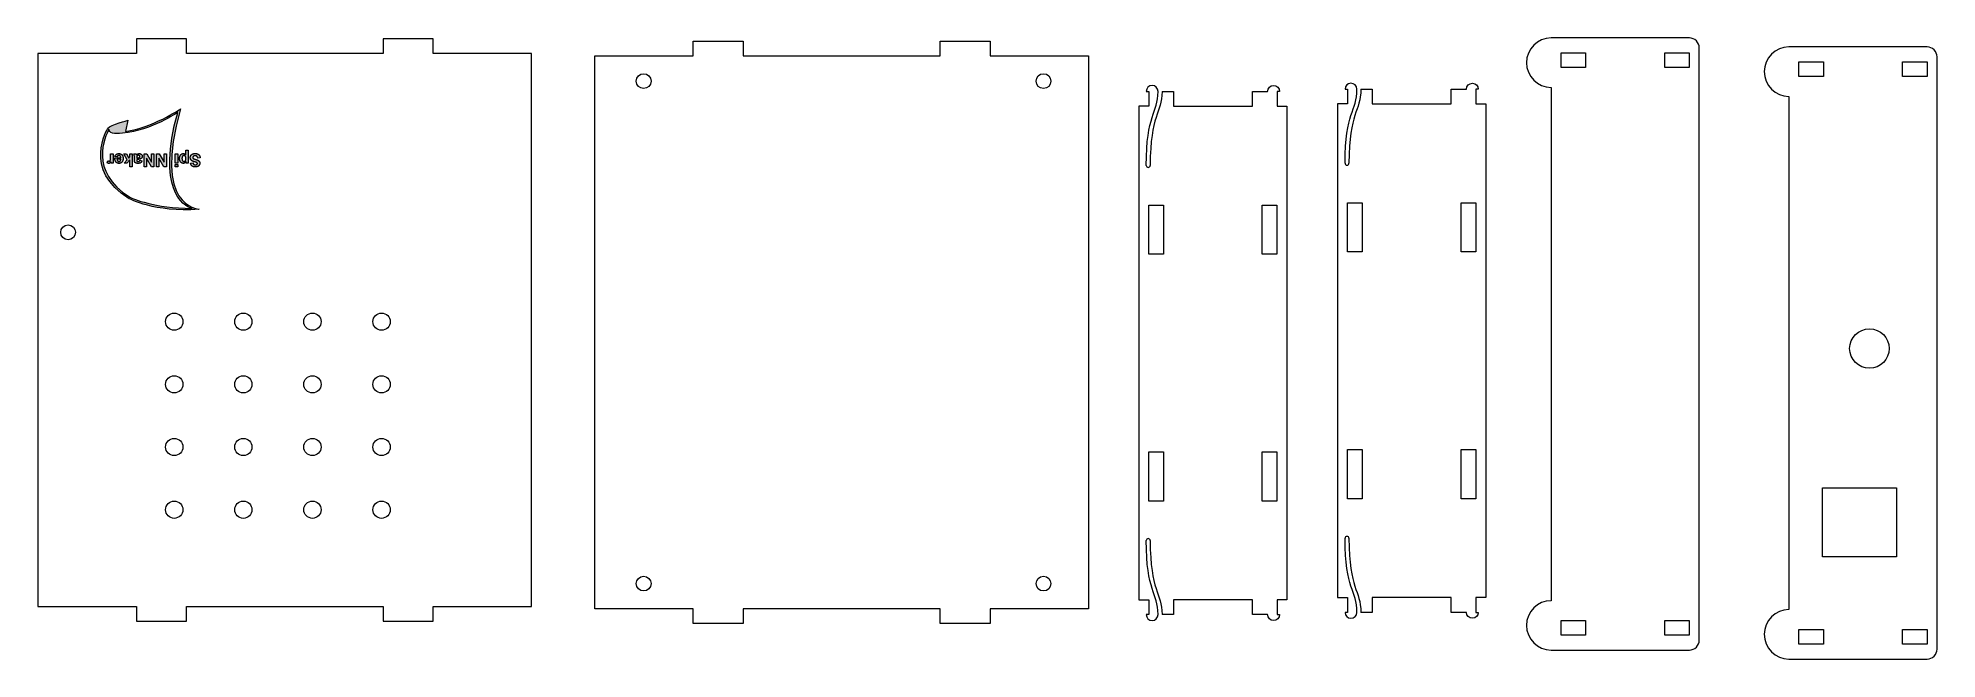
# Model space of a CAD drawing. Header units: inches. Extents: x 11 to 396, y 9 to 135.
import ezdxf

# ---------------------------------------------------------------- set-up
doc = ezdxf.new("R2010")
doc.units = ezdxf.units.IN
doc.header["$MEASUREMENT"] = 0
doc.layers.add('1', color=1, linetype='Continuous')
doc.layers.add('5', color=5, linetype='Continuous')

msp = doc.modelspace()

# ---------------------------------------------------------------- hatches: boundary and pattern name
at = {"layer": '5'}
h = msp.add_hatch(color=0, dxfattribs=at)
h.dxf.hatch_style = 1
edge = h.paths.add_edge_path()
edge.add_spline(control_points=[(29.18, 118.05), (29.17, 118.05), (25.72, 117.17), (25.08, 116.42)], knot_values=[0, 0, 0, 0, 1, 1, 1, 1], degree=3, periodic=0)
edge.add_spline(control_points=[(25.08, 116.42), (25.08, 116.42), (19.83, 107.92), (29.45, 102.16)], knot_values=[1, 1, 1, 1, 2, 2, 2, 2], degree=3, periodic=0)
edge.add_spline(control_points=[(29.45, 102.16), (29.46, 102.15), (34.47, 99.35), (43.61, 100.02)], knot_values=[2, 2, 2, 2, 3, 3, 3, 3], degree=3, periodic=0)
edge.add_spline(control_points=[(43.61, 100.02), (43.39, 100.08), (34.1, 100.49), (39.85, 120.34)], knot_values=[3, 3, 3, 3, 4, 4, 4, 4], degree=3, periodic=0)
edge.add_spline(control_points=[(39.85, 120.34), (39.7, 120.24), (34.03, 116.53), (28.65, 115.79)], knot_values=[4, 4, 4, 4, 5, 5, 5, 5], degree=3, periodic=0)
edge.add_line((28.65, 115.79), (29.18, 118.05))
edge = h.paths.add_edge_path(flags=16)
edge.add_spline(control_points=[(25.32, 116.26), (25.4, 115.43), (26.22, 115.21), (28.1, 115.43)], knot_values=[-1, -1, -1, -1, 0, 0, 0, 0], degree=3, periodic=0)
edge.add_spline(control_points=[(28.1, 115.43), (34.05, 116.03), (39.27, 119.65), (39.27, 119.65)], knot_values=[-5, -5, -5, -5, -4, -4, -4, -4], degree=3, periodic=0)
edge.add_spline(control_points=[(39.27, 119.65), (34.93, 104.24), (40.31, 100.69), (42.17, 100.19)], knot_values=[-4, -4, -4, -4, -3, -3, -3, -3], degree=3, periodic=0)
edge.add_spline(control_points=[(42.17, 100.19), (34.43, 100.19), (30.23, 102.19), (29.55, 102.46)], knot_values=[-3, -3, -3, -3, -2, -2, -2, -2], degree=3, periodic=0)
edge.add_spline(control_points=[(29.55, 102.46), (21.1, 107.77), (24.57, 114.75), (25.32, 116.26)], knot_values=[-2, -2, -2, -2, -1, -1, -1, -1], degree=3, periodic=0)
edge = h.paths.add_edge_path(flags=0)
edge.add_line((26.15, 111.26), (26.15, 109.36))
edge.add_line((26.15, 109.36), (25.7, 109.36))
edge.add_line((25.7, 109.36), (25.7, 109.63))
edge.add_spline(control_points=[(25.7, 109.63), (25.59, 109.43), (25.41, 109.31), (25.29, 109.31)], knot_values=[0, 0, 0, 1, 2, 2, 2], degree=2, periodic=0)
edge.add_spline(control_points=[(25.29, 109.31), (25.13, 109.31), (24.98, 109.41)], knot_values=[0, 0, 0, 1, 1, 1], degree=2, periodic=0)
edge.add_line((24.98, 109.41), (25.12, 109.85))
edge.add_spline(control_points=[(25.12, 109.85), (25.24, 109.77), (25.35, 109.77)], knot_values=[0, 0, 0, 1, 1, 1], degree=2, periodic=0)
edge.add_spline(control_points=[(25.35, 109.77), (25.45, 109.77), (25.59, 109.88), (25.67, 110.19), (25.67, 110.67)], knot_values=[0, 0, 0, 1, 2, 3, 3, 3], degree=2, periodic=0)
edge.add_line((25.67, 110.67), (25.67, 111.26))
edge.add_line((25.67, 111.26), (26.15, 111.26))
h = msp.add_hatch(color=0, dxfattribs=at)
h.dxf.hatch_style = 1
edge = h.paths.add_edge_path()
edge.add_spline(control_points=[(43.5, 109.85), (43.34, 110.01), (42.94, 110.11)], knot_values=[0, 0, 0, 1, 1, 1], degree=2, periodic=0)
edge.add_spline(control_points=[(42.94, 110.11), (42.62, 110.2), (42.53, 110.23)], knot_values=[0, 0, 0, 1, 1, 1], degree=2, periodic=0)
edge.add_spline(control_points=[(42.53, 110.23), (42.41, 110.28), (42.3, 110.41), (42.3, 110.5)], knot_values=[0, 0, 0, 1, 2, 2, 2], degree=2, periodic=0)
edge.add_spline(control_points=[(42.3, 110.5), (42.3, 110.65), (42.55, 110.86), (42.79, 110.86)], knot_values=[0, 0, 0, 1, 2, 2, 2], degree=2, periodic=0)
edge.add_spline(control_points=[(42.79, 110.86), (43.02, 110.86), (43.29, 110.62), (43.33, 110.36)], knot_values=[0, 0, 0, 1, 2, 2, 2], degree=2, periodic=0)
edge.add_line((43.33, 110.36), (43.82, 110.41))
edge.add_spline(control_points=[(43.82, 110.41), (43.77, 110.85), (43.27, 111.31), (42.8, 111.31)], knot_values=[0, 0, 0, 1, 2, 2, 2], degree=2, periodic=0)
edge.add_spline(control_points=[(42.8, 111.31), (42.47, 111.31), (42.04, 111.12), (41.8, 110.72), (41.8, 110.5)], knot_values=[0, 0, 0, 1, 2, 3, 3, 3], degree=2, periodic=0)
edge.add_spline(control_points=[(41.8, 110.5), (41.8, 110.25), (42, 109.91), (42.35, 109.72), (43.08, 109.54), (43.18, 109.45)], knot_values=[0, 0, 0, 1, 2, 3, 4, 4, 4], degree=2, periodic=0)
edge.add_spline(control_points=[(43.18, 109.45), (43.25, 109.38), (43.25, 109.29)], knot_values=[0, 0, 0, 1, 1, 1], degree=2, periodic=0)
edge.add_spline(control_points=[(43.25, 109.29), (43.25, 109.19), (43.17, 109.13)], knot_values=[0, 0, 0, 1, 1, 1], degree=2, periodic=0)
edge.add_spline(control_points=[(43.17, 109.13), (43.05, 109.03), (42.83, 109.03)], knot_values=[0, 0, 0, 1, 1, 1], degree=2, periodic=0)
edge.add_spline(control_points=[(42.83, 109.03), (42.62, 109.03), (42.41, 109.21), (42.37, 109.41)], knot_values=[0, 0, 0, 1, 2, 2, 2], degree=2, periodic=0)
edge.add_line((42.37, 109.41), (41.87, 109.39))
edge.add_spline(control_points=[(41.87, 109.39), (41.88, 109.03), (42.36, 108.6), (42.82, 108.6)], knot_values=[0, 0, 0, 1, 2, 2, 2], degree=2, periodic=0)
edge.add_spline(control_points=[(42.82, 108.6), (43.11, 108.6), (43.52, 108.78), (43.73, 109.13), (43.73, 109.33)], knot_values=[0, 0, 0, 1, 2, 3, 3, 3], degree=2, periodic=0)
edge.add_spline(control_points=[(43.73, 109.33), (43.73, 109.64), (43.5, 109.85)], knot_values=[0, 0, 0, 1, 1, 1], degree=2, periodic=0)
edge = h.paths.add_edge_path()
edge.add_line((41.39, 111.99), (40.91, 111.99))
edge.add_line((40.91, 111.99), (40.91, 111.03))
edge.add_spline(control_points=[(40.91, 111.03), (40.78, 111.18), (40.54, 111.31), (40.39, 111.31)], knot_values=[0, 0, 0, 1, 2, 2, 2], degree=2, periodic=0)
edge.add_spline(control_points=[(40.39, 111.31), (40.07, 111.31), (39.63, 110.78), (39.63, 110.3)], knot_values=[0, 0, 0, 1, 2, 2, 2], degree=2, periodic=0)
edge.add_spline(control_points=[(39.63, 110.3), (39.63, 109.84), (40.07, 109.32), (40.38, 109.32)], knot_values=[0, 0, 0, 1, 2, 2, 2], degree=2, periodic=0)
edge.add_spline(control_points=[(40.38, 109.32), (40.56, 109.32), (40.86, 109.5), (40.95, 109.64)], knot_values=[0, 0, 0, 1, 2, 2, 2], degree=2, periodic=0)
edge.add_line((40.95, 109.64), (40.95, 109.36))
edge.add_line((40.95, 109.36), (41.39, 109.36))
edge.add_line((41.39, 109.36), (41.39, 111.99))
edge = h.paths.add_edge_path(flags=16)
edge.add_spline(control_points=[(40.5, 110.91), (40.68, 110.91), (40.92, 110.6), (40.92, 110.28)], knot_values=[0, 0, 0, 1, 2, 2, 2], degree=2, periodic=0)
edge.add_spline(control_points=[(40.92, 110.28), (40.92, 110), (40.69, 109.72), (40.51, 109.72)], knot_values=[0, 0, 0, 1, 2, 2, 2], degree=2, periodic=0)
edge.add_spline(control_points=[(40.51, 109.72), (40.34, 109.72), (40.12, 110.01), (40.12, 110.31)], knot_values=[0, 0, 0, 1, 2, 2, 2], degree=2, periodic=0)
edge.add_spline(control_points=[(40.12, 110.31), (40.12, 110.63), (40.34, 110.91), (40.5, 110.91)], knot_values=[0, 0, 0, 1, 2, 2, 2], degree=2, periodic=0)
h.paths.add_polyline_path([(39.25, 111.26), (38.77, 111.26), (38.77, 109.36), (39.25, 109.36)])
h.paths.add_polyline_path([(39.25, 109.11), (38.77, 109.11), (38.77, 108.64), (39.25, 108.64)])
h = msp.add_hatch(color=0, dxfattribs=at)
h.dxf.hatch_style = 1
h.paths.add_polyline_path([(36.95, 111.26), (36.49, 111.26), (36.49, 109.54), (35.48, 111.26), (34.98, 111.26), (34.98, 108.63), (35.44, 108.63), (35.44, 110.39), (36.47, 108.63), (36.95, 108.63)])
h.paths.add_polyline_path([(34.44, 111.26), (33.97, 111.26), (33.97, 109.54), (32.97, 111.26), (32.46, 111.26), (32.46, 108.63), (32.93, 108.63), (32.93, 110.39), (33.95, 108.63), (34.44, 108.63)])
edge = h.paths.add_edge_path()
edge.add_spline(control_points=[(31.4, 110.14), (31.65, 110.19), (31.91, 110.32), (32.06, 110.58), (32.06, 110.74)], knot_values=[0, 0, 0, 1, 2, 3, 3, 3], degree=2, periodic=0)
edge.add_spline(control_points=[(32.06, 110.74), (32.06, 110.98), (31.74, 111.3), (31.46, 111.3)], knot_values=[0, 0, 0, 1, 2, 2, 2], degree=2, periodic=0)
edge.add_spline(control_points=[(31.46, 111.3), (31.3, 111.3), (31.02, 111.17), (30.9, 111.05)], knot_values=[0, 0, 0, 1, 2, 2, 2], degree=2, periodic=0)
edge.add_spline(control_points=[(30.9, 111.05), (30.9, 111.06), (30.88, 111.11)], knot_values=[0, 0, 0, 1, 1, 1], degree=2, periodic=0)
edge.add_spline(control_points=[(30.88, 111.11), (30.86, 111.21), (30.84, 111.26)], knot_values=[0, 0, 0, 1, 1, 1], degree=2, periodic=0)
edge.add_line((30.84, 111.26), (30.37, 111.26))
edge.add_spline(control_points=[(30.37, 111.26), (30.43, 111.12), (30.47, 110.88), (30.47, 110.63)], knot_values=[0, 0, 0, 1, 2, 2, 2], degree=2, periodic=0)
edge.add_line((30.47, 110.63), (30.47, 110.05))
edge.add_spline(control_points=[(30.47, 110.05), (30.47, 109.72), (30.6, 109.47), (30.91, 109.31), (31.23, 109.31)], knot_values=[0, 0, 0, 1, 2, 3, 3, 3], degree=2, periodic=0)
edge.add_spline(control_points=[(31.23, 109.31), (31.58, 109.31), (31.94, 109.58), (32.01, 109.85)], knot_values=[0, 0, 0, 1, 2, 2, 2], degree=2, periodic=0)
edge.add_line((32.01, 109.85), (31.58, 109.94))
edge.add_spline(control_points=[(31.58, 109.94), (31.53, 109.8), (31.39, 109.7), (31.26, 109.7)], knot_values=[0, 0, 0, 1, 2, 2, 2], degree=2, periodic=0)
edge.add_spline(control_points=[(31.26, 109.7), (31.07, 109.7), (30.94, 109.82), (30.94, 109.97)], knot_values=[0, 0, 0, 1, 2, 2, 2], degree=2, periodic=0)
edge.add_line((30.94, 109.97), (30.94, 110.02))
edge.add_spline(control_points=[(30.94, 110.02), (31.07, 110.07), (31.4, 110.14)], knot_values=[0, 0, 0, 1, 1, 1], degree=2, periodic=0)
edge = h.paths.add_edge_path(flags=16)
edge.add_spline(control_points=[(31.58, 110.69), (31.58, 110.58), (31.49, 110.51)], knot_values=[0, 0, 0, 1, 1, 1], degree=2, periodic=0)
edge.add_spline(control_points=[(31.49, 110.51), (31.43, 110.47), (31.03, 110.38), (30.94, 110.34)], knot_values=[0, 0, 0, 1, 2, 2, 2], degree=2, periodic=0)
edge.add_line((30.94, 110.34), (30.94, 110.44))
edge.add_spline(control_points=[(30.94, 110.44), (30.94, 110.63), (30.96, 110.69)], knot_values=[0, 0, 0, 1, 1, 1], degree=2, periodic=0)
edge.add_spline(control_points=[(30.96, 110.69), (30.98, 110.79), (31.07, 110.86)], knot_values=[0, 0, 0, 1, 1, 1], degree=2, periodic=0)
edge.add_spline(control_points=[(31.07, 110.86), (31.19, 110.95), (31.32, 110.95)], knot_values=[0, 0, 0, 1, 1, 1], degree=2, periodic=0)
edge.add_spline(control_points=[(31.32, 110.95), (31.43, 110.95), (31.58, 110.79), (31.58, 110.69)], knot_values=[0, 0, 0, 1, 2, 2, 2], degree=2, periodic=0)
h.paths.add_polyline_path([(30.02, 111.26), (29.54, 111.26), (29.54, 110.65), (29.32, 110.4), (28.86, 111.26), (28.35, 111.26), (29.01, 110.05), (28.39, 109.36), (28.98, 109.36), (29.54, 110.03), (29.54, 108.63), (30.02, 108.63)])
edge = h.paths.add_edge_path()
edge.add_spline(control_points=[(28.2, 110.32), (28.2, 110.72), (28.02, 110.98)], knot_values=[0, 0, 0, 1, 1, 1], degree=2, periodic=0)
edge.add_spline(control_points=[(28.02, 110.98), (27.8, 111.3), (27.33, 111.3)], knot_values=[0, 0, 0, 1, 1, 1], degree=2, periodic=0)
edge.add_spline(control_points=[(27.33, 111.3), (27.03, 111.3), (26.63, 111.01), (26.54, 110.74)], knot_values=[0, 0, 0, 1, 2, 2, 2], degree=2, periodic=0)
edge.add_line((26.54, 110.74), (27.02, 110.65))
edge.add_spline(control_points=[(27.02, 110.65), (27.06, 110.8), (27.21, 110.92), (27.32, 110.92)], knot_values=[0, 0, 0, 1, 2, 2, 2], degree=2, periodic=0)
edge.add_spline(control_points=[(27.32, 110.92), (27.49, 110.92), (27.71, 110.68), (27.71, 110.45)], knot_values=[0, 0, 0, 1, 2, 2, 2], degree=2, periodic=0)
edge.add_line((27.71, 110.45), (26.52, 110.45))
edge.add_spline(control_points=[(26.52, 110.45), (26.51, 109.87), (26.97, 109.31), (27.37, 109.31)], knot_values=[0, 0, 0, 1, 2, 2, 2], degree=2, periodic=0)
edge.add_spline(control_points=[(27.37, 109.31), (27.73, 109.31), (28.2, 109.85), (28.2, 110.32)], knot_values=[0, 0, 0, 1, 2, 2, 2], degree=2, periodic=0)
edge = h.paths.add_edge_path(flags=16)
edge.add_spline(control_points=[(27.7, 110.14), (27.71, 109.94), (27.6, 109.82)], knot_values=[0, 0, 0, 1, 1, 1], degree=2, periodic=0)
edge.add_spline(control_points=[(27.6, 109.82), (27.5, 109.7), (27.35, 109.7)], knot_values=[0, 0, 0, 1, 1, 1], degree=2, periodic=0)
edge.add_spline(control_points=[(27.35, 109.7), (27.2, 109.7), (27, 109.93), (26.99, 110.14)], knot_values=[0, 0, 0, 1, 2, 2, 2], degree=2, periodic=0)
edge.add_line((26.99, 110.14), (27.7, 110.14))
edge = h.paths.add_edge_path()
edge.add_line((26.15, 111.26), (25.67, 111.26))
edge.add_line((25.67, 111.26), (25.67, 110.67))
edge.add_spline(control_points=[(25.67, 110.67), (25.67, 110.19), (25.59, 109.88), (25.45, 109.77), (25.35, 109.77)], knot_values=[0, 0, 0, 1, 2, 3, 3, 3], degree=2, periodic=0)
edge.add_spline(control_points=[(25.35, 109.77), (25.24, 109.77), (25.12, 109.85)], knot_values=[0, 0, 0, 1, 1, 1], degree=2, periodic=0)
edge.add_line((25.12, 109.85), (24.98, 109.41))
edge.add_spline(control_points=[(24.98, 109.41), (25.13, 109.31), (25.29, 109.31)], knot_values=[0, 0, 0, 1, 1, 1], degree=2, periodic=0)
edge.add_spline(control_points=[(25.29, 109.31), (25.41, 109.31), (25.59, 109.43), (25.7, 109.63)], knot_values=[0, 0, 0, 1, 2, 2, 2], degree=2, periodic=0)
edge.add_line((25.7, 109.63), (25.7, 109.36))
edge.add_line((25.7, 109.36), (26.15, 109.36))
edge.add_line((26.15, 109.36), (26.15, 111.26))

# ---------------------------------------------------------------- linework, layer by layer
at = {"layer": '1', "lineweight": 5}
for points in [[(347.48, 12.72), (347.48, 132.72, 0.414214), (345.48, 134.72), (317.48, 134.72, 1), (317.48, 124.72), (317.48, 124.72), (317.48, 20.72, 1), (317.48, 10.72), (317.48, 10.72), (345.48, 10.72), (345.48, 10.72, 0.414214)], [(395.65, 10.9), (395.65, 130.9, 0.414214), (393.65, 132.9), (365.65, 132.9), (365.65, 132.9, 1), (365.65, 122.9), (365.65, 122.9), (365.65, 18.9, 1), (365.65, 8.9), (365.65, 8.9), (393.65, 8.9, 0.414214)]]:
    msp.add_lwpolyline(points, format="xyb", close=True, dxfattribs=at)
for points in [[(10.95, 19.55), (30.88, 19.55), (30.88, 16.55), (41.01, 16.55), (41.01, 19.55), (80.88, 19.55), (80.88, 16.55), (91.01, 16.55), (91.01, 19.55), (110.95, 19.55), (110.95, 131.55), (91.01, 131.55), (91.01, 134.55), (80.88, 134.55), (80.88, 131.55), (41.01, 131.55), (41.01, 134.55), (30.88, 134.55), (30.88, 131.55), (10.95, 131.55)], [(143.68, 134.08), (153.81, 134.08), (153.81, 131.08), (193.68, 131.08), (193.68, 134.08), (203.81, 134.08), (203.81, 131.08), (223.74, 131.08), (223.74, 19.08), (203.81, 19.08), (203.81, 16.08), (193.68, 16.08), (193.68, 19.08), (153.81, 19.08), (153.81, 16.08), (143.68, 16.08), (143.68, 19.08), (123.74, 19.08), (123.74, 131.08), (143.68, 131.08)], [(324.46, 128.74), (319.49, 128.74), (319.49, 131.71), (324.46, 131.71)], [(345.46, 128.74), (340.49, 128.74), (340.49, 131.71), (345.46, 131.71)], [(372.63, 126.91), (367.66, 126.91), (367.66, 129.88), (372.63, 129.88)], [(393.63, 126.91), (388.66, 126.91), (388.66, 129.88), (393.63, 129.88)], [(238.95, 90.91), (235.98, 90.91), (235.98, 100.88), (238.95, 100.88)], [(261.92, 90.91), (258.95, 90.91), (258.95, 100.88), (261.92, 100.88)], [(279.22, 91.37), (276.25, 91.37), (276.25, 101.34), (279.22, 101.34)], [(302.19, 91.37), (299.22, 91.37), (299.22, 101.34), (302.19, 101.34)], [(238.95, 40.91), (235.98, 40.91), (235.98, 50.88), (238.95, 50.88)], [(258.95, 40.91), (258.95, 50.88), (261.92, 50.88), (261.92, 40.91)], [(279.22, 41.37), (276.25, 41.37), (276.25, 51.34), (279.22, 51.34)], [(299.22, 41.37), (299.22, 51.34), (302.19, 51.34), (302.19, 41.37)], [(387.45, 29.6), (372.45, 29.6), (372.45, 43.6), (387.45, 43.6)], [(319.49, 13.74), (319.49, 16.71), (324.46, 16.71), (324.46, 13.74)], [(345.46, 13.74), (340.49, 13.74), (340.49, 16.71), (345.46, 16.71)], [(367.66, 11.91), (367.66, 14.88), (372.63, 14.88), (372.63, 11.91)], [(393.63, 11.91), (388.66, 11.91), (388.66, 14.88), (393.63, 14.88)]]:
    msp.add_lwpolyline(points, close=True, dxfattribs=at)
for points in [[(237.85, 123.9, 1), (235.45, 123.9), (235.45, 123.9), (235.95, 123.9), (235.95, 120.9), (233.95, 120.9), (233.95, 20.9), (235.95, 20.9), (235.95, 17.9), (235.45, 17.9), (235.45, 17.9, 1), (237.85, 17.9)], [(238.65, 123.9), (240.95, 123.9), (240.95, 120.9), (256.95, 120.9), (256.95, 123.9), (260.05, 123.9), (260.05, 123.9, -1), (262.45, 123.9), (262.45, 123.9), (261.95, 123.9), (261.95, 120.9), (263.95, 120.9), (263.95, 20.9), (261.95, 20.9), (261.95, 17.9), (262.45, 17.9, -1), (260.05, 17.9), (256.95, 17.9), (256.95, 20.9), (240.95, 20.9), (240.95, 17.9), (238.65, 17.9)], [(278.12, 124.35, 1), (275.72, 124.35), (275.72, 124.35), (276.22, 124.35), (276.22, 121.35), (274.22, 121.35), (274.22, 21.35), (276.22, 21.35), (276.22, 18.35), (275.72, 18.35), (275.72, 18.35, 1), (278.12, 18.35)], [(278.92, 124.35), (281.22, 124.35), (281.22, 121.35), (297.22, 121.35), (297.22, 124.35), (300.32, 124.35, -1), (302.72, 124.35), (302.72, 124.35), (302.22, 124.35), (302.22, 121.35), (304.22, 121.35), (304.22, 21.35), (302.22, 21.35), (302.22, 18.35), (302.72, 18.35), (302.72, 18.35, -1), (300.32, 18.35), (297.22, 18.35), (297.22, 21.35), (281.22, 21.35), (281.22, 18.35), (278.92, 18.35)], [(235.45, 108.9, 1), (236.25, 108.9)], [(275.72, 109.35, 1), (276.52, 109.35)], [(236.25, 32.9, 1), (235.45, 32.9)], [(276.52, 33.35, 1), (275.72, 33.35)]]:
    msp.add_lwpolyline(points, format="xyb", dxfattribs=at)
for centre, radius in [((133.64, 125.98), 1.5), ((214.64, 125.98), 1.5), ((17.05, 95.35), 1.5), ((38.55, 77.25), 1.75), ((52.55, 77.25), 1.75), ((66.55, 77.25), 1.75), ((80.55, 77.25), 1.75), ((381.95, 71.8), 4), ((38.55, 64.55), 1.75), ((52.55, 64.55), 1.75), ((66.55, 64.55), 1.75), ((80.55, 64.55), 1.75), ((38.55, 51.85), 1.75), ((52.55, 51.85), 1.75), ((66.55, 51.85), 1.75), ((80.55, 51.85), 1.75), ((38.55, 39.15), 1.75), ((52.55, 39.15), 1.75), ((66.55, 39.15), 1.75), ((80.55, 39.15), 1.75), ((133.64, 24.18), 1.5), ((214.64, 24.18), 1.5)]:
    msp.add_circle(centre, radius, dxfattribs=at)
for points in [[(235.45, 108.9), (235.45, 119.32), (237.85, 119.32), (237.85, 123.9)], [(238.65, 123.9), (238.65, 119.32), (236.25, 119.32), (236.25, 108.9)], [(275.72, 109.35), (275.72, 119.77), (278.12, 119.77), (278.12, 124.35)], [(278.92, 124.35), (278.92, 119.77), (276.52, 119.77), (276.52, 109.35)], [(237.85, 17.9), (237.85, 22.48), (235.45, 22.48), (235.45, 32.9)], [(236.25, 32.9), (236.25, 22.48), (238.65, 22.48), (238.65, 17.9)], [(278.12, 18.35), (278.12, 22.93), (275.72, 22.93), (275.72, 33.35)], [(276.52, 33.35), (276.52, 22.93), (278.92, 22.93), (278.92, 18.35)]]:
    msp.add_open_spline(points, degree=3, dxfattribs=at)
at = {"layer": '5', "lineweight": 5}
for points in [[(29.18, 118.05), (28.65, 115.79)], [(40.91, 111.03), (40.91, 111.99), (41.39, 111.99), (41.39, 109.36), (40.95, 109.36), (40.95, 109.64)], [(24.98, 109.41), (25.12, 109.85)], [(25.67, 110.67), (25.67, 111.26), (26.15, 111.26), (26.15, 109.36), (25.7, 109.36), (25.7, 109.63)], [(26.52, 110.45), (27.71, 110.45)], [(27.02, 110.65), (26.54, 110.74)], [(27.7, 110.14), (26.99, 110.14)], [(30.37, 111.26), (30.84, 111.26)], [(30.47, 110.05), (30.47, 110.63)], [(30.94, 110.44), (30.94, 110.34)], [(30.94, 110.02), (30.94, 109.97)], [(31.58, 109.94), (32.01, 109.85)], [(41.87, 109.39), (42.37, 109.41)], [(43.82, 110.41), (43.33, 110.36)]]:
    msp.add_lwpolyline(points, dxfattribs=at)
for points in [[(28.86, 111.26), (29.32, 110.4), (29.54, 110.65), (29.54, 111.26), (30.02, 111.26), (30.02, 108.63), (29.54, 108.63), (29.54, 110.03), (28.98, 109.36), (28.39, 109.36), (29.01, 110.05), (28.35, 111.26)], [(33.97, 111.26), (34.44, 111.26), (34.44, 108.63), (33.95, 108.63), (32.93, 110.39), (32.93, 108.63), (32.46, 108.63), (32.46, 111.26), (32.97, 111.26), (33.97, 109.54)], [(34.98, 111.26), (35.48, 111.26), (36.49, 109.54), (36.49, 111.26), (36.95, 111.26), (36.95, 108.63), (36.47, 108.63), (35.44, 110.39), (35.44, 108.63), (34.98, 108.63)], [(38.77, 111.26), (39.25, 111.26), (39.25, 109.36), (38.77, 109.36)], [(38.77, 108.64), (38.77, 109.11), (39.25, 109.11), (39.25, 108.64)]]:
    msp.add_lwpolyline(points, close=True, dxfattribs=at)
for points, degree in [([(39.27, 119.65), (39.27, 119.65), (34.05, 116.03), (28.1, 115.43)], 3), ([(28.65, 115.79), (34.03, 116.53), (39.7, 120.24), (39.85, 120.34)], 3), ([(39.85, 120.34), (34.1, 100.49), (43.39, 100.08), (43.61, 100.02)], 3), ([(42.17, 100.19), (40.31, 100.69), (34.93, 104.24), (39.27, 119.65)], 3), ([(29.45, 102.16), (19.83, 107.92), (25.08, 116.42), (25.08, 116.42)], 3), ([(25.32, 116.26), (24.57, 114.75), (21.1, 107.77), (29.55, 102.46)], 3), ([(25.08, 116.42), (25.72, 117.17), (29.17, 118.05), (29.18, 118.05)], 3), ([(28.1, 115.43), (26.22, 115.21), (25.4, 115.43), (25.32, 116.26)], 3), ([(25.29, 109.31), (25.13, 109.31), (24.98, 109.41)], 2), ([(25.12, 109.85), (25.24, 109.77), (25.35, 109.77)], 2), ([(25.7, 109.63), (25.59, 109.43), (25.41, 109.31), (25.29, 109.31)], 2), ([(25.35, 109.77), (25.45, 109.77), (25.59, 109.88), (25.67, 110.19), (25.67, 110.67)], 2), ([(27.37, 109.31), (26.97, 109.31), (26.51, 109.87), (26.52, 110.45)], 2), ([(26.54, 110.74), (26.63, 111.01), (27.03, 111.3), (27.33, 111.3)], 2), ([(26.99, 110.14), (27, 109.93), (27.2, 109.7), (27.35, 109.7)], 2), ([(27.32, 110.92), (27.21, 110.92), (27.06, 110.8), (27.02, 110.65)], 2), ([(27.71, 110.45), (27.71, 110.68), (27.49, 110.92), (27.32, 110.92)], 2), ([(27.33, 111.3), (27.8, 111.3), (28.02, 110.98)], 2), ([(27.35, 109.7), (27.5, 109.7), (27.6, 109.82)], 2), ([(28.2, 110.32), (28.2, 109.85), (27.73, 109.31), (27.37, 109.31)], 2), ([(27.6, 109.82), (27.71, 109.94), (27.7, 110.14)], 2), ([(28.02, 110.98), (28.2, 110.72), (28.2, 110.32)], 2), ([(30.47, 110.63), (30.47, 110.88), (30.43, 111.12), (30.37, 111.26)], 2), ([(31.23, 109.31), (30.91, 109.31), (30.6, 109.47), (30.47, 109.72), (30.47, 110.05)], 2), ([(30.84, 111.26), (30.86, 111.21), (30.88, 111.11)], 2), ([(30.88, 111.11), (30.9, 111.06), (30.9, 111.05)], 2), ([(30.9, 111.05), (31.02, 111.17), (31.3, 111.3), (31.46, 111.3)], 2), ([(30.96, 110.69), (30.94, 110.63), (30.94, 110.44)], 2), ([(30.94, 110.34), (31.03, 110.38), (31.43, 110.47), (31.49, 110.51)], 2), ([(31.4, 110.14), (31.07, 110.07), (30.94, 110.02)], 2), ([(30.94, 109.97), (30.94, 109.82), (31.07, 109.7), (31.26, 109.7)], 2), ([(31.07, 110.86), (30.98, 110.79), (30.96, 110.69)], 2), ([(31.32, 110.95), (31.19, 110.95), (31.07, 110.86)], 2), ([(32.01, 109.85), (31.94, 109.58), (31.58, 109.31), (31.23, 109.31)], 2), ([(31.26, 109.7), (31.39, 109.7), (31.53, 109.8), (31.58, 109.94)], 2), ([(31.58, 110.69), (31.58, 110.79), (31.43, 110.95), (31.32, 110.95)], 2), ([(32.06, 110.74), (32.06, 110.58), (31.91, 110.32), (31.65, 110.19), (31.4, 110.14)], 2), ([(31.46, 111.3), (31.74, 111.3), (32.06, 110.98), (32.06, 110.74)], 2), ([(31.49, 110.51), (31.58, 110.58), (31.58, 110.69)], 2), ([(39.63, 110.3), (39.63, 110.78), (40.07, 111.31), (40.39, 111.31)], 2), ([(40.38, 109.32), (40.07, 109.32), (39.63, 109.84), (39.63, 110.3)], 2), ([(40.5, 110.91), (40.34, 110.91), (40.12, 110.63), (40.12, 110.31)], 2), ([(40.12, 110.31), (40.12, 110.01), (40.34, 109.72), (40.51, 109.72)], 2), ([(40.95, 109.64), (40.86, 109.5), (40.56, 109.32), (40.38, 109.32)], 2), ([(40.39, 111.31), (40.54, 111.31), (40.78, 111.18), (40.91, 111.03)], 2), ([(40.92, 110.28), (40.92, 110.6), (40.68, 110.91), (40.5, 110.91)], 2), ([(40.51, 109.72), (40.69, 109.72), (40.92, 110), (40.92, 110.28)], 2), ([(41.8, 110.5), (41.8, 110.72), (42.04, 111.12), (42.47, 111.31), (42.8, 111.31)], 2), ([(43.18, 109.45), (43.08, 109.54), (42.35, 109.72), (42, 109.91), (41.8, 110.25), (41.8, 110.5)], 2), ([(42.82, 108.6), (42.36, 108.6), (41.88, 109.03), (41.87, 109.39)], 2), ([(42.79, 110.86), (42.55, 110.86), (42.3, 110.65), (42.3, 110.5)], 2), ([(42.3, 110.5), (42.3, 110.41), (42.41, 110.28), (42.53, 110.23)], 2), ([(42.37, 109.41), (42.41, 109.21), (42.62, 109.03), (42.83, 109.03)], 2), ([(42.53, 110.23), (42.62, 110.2), (42.94, 110.11)], 2), ([(43.33, 110.36), (43.29, 110.62), (43.02, 110.86), (42.79, 110.86)], 2), ([(42.8, 111.31), (43.27, 111.31), (43.77, 110.85), (43.82, 110.41)], 2), ([(43.73, 109.33), (43.73, 109.13), (43.52, 108.78), (43.11, 108.6), (42.82, 108.6)], 2), ([(42.83, 109.03), (43.05, 109.03), (43.17, 109.13)], 2), ([(42.94, 110.11), (43.34, 110.01), (43.5, 109.85)], 2), ([(43.17, 109.13), (43.25, 109.19), (43.25, 109.29)], 2), ([(43.25, 109.29), (43.25, 109.38), (43.18, 109.45)], 2), ([(43.5, 109.85), (43.73, 109.64), (43.73, 109.33)], 2), ([(43.61, 100.02), (34.47, 99.35), (29.46, 102.15), (29.45, 102.16)], 3), ([(29.55, 102.46), (30.23, 102.19), (34.43, 100.19), (42.17, 100.19)], 3)]:
    msp.add_open_spline(points, degree=degree, dxfattribs=at)

doc.saveas('drawing.dxf')
